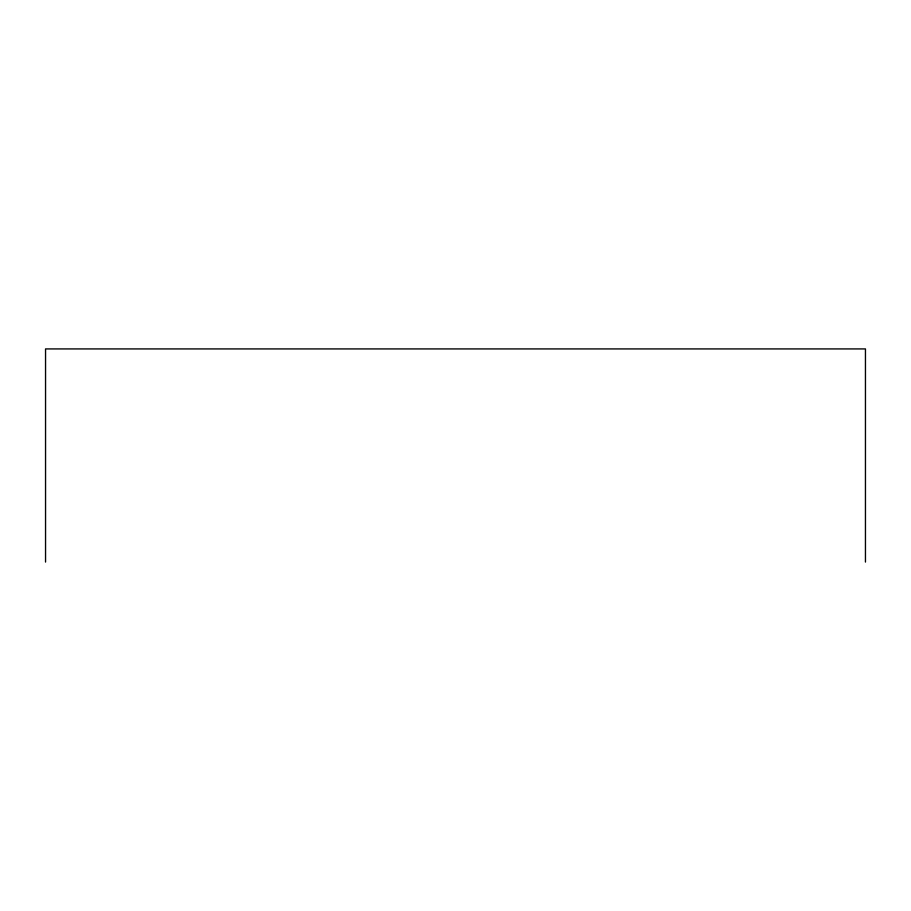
<?xml version="1.0" encoding="UTF-8"?>
<svg xmlns="http://www.w3.org/2000/svg" width="911" height="911" viewBox="0 0 911 911"><rect width="100%" height="100%" fill="white"/><g stroke="black" fill="none" stroke-linecap="round" stroke-linejoin="round"><path stroke-width="1.37" d="M865.45 562.076L865.45 348.924L45.55 348.924L45.55 562.076"/></g></svg>
